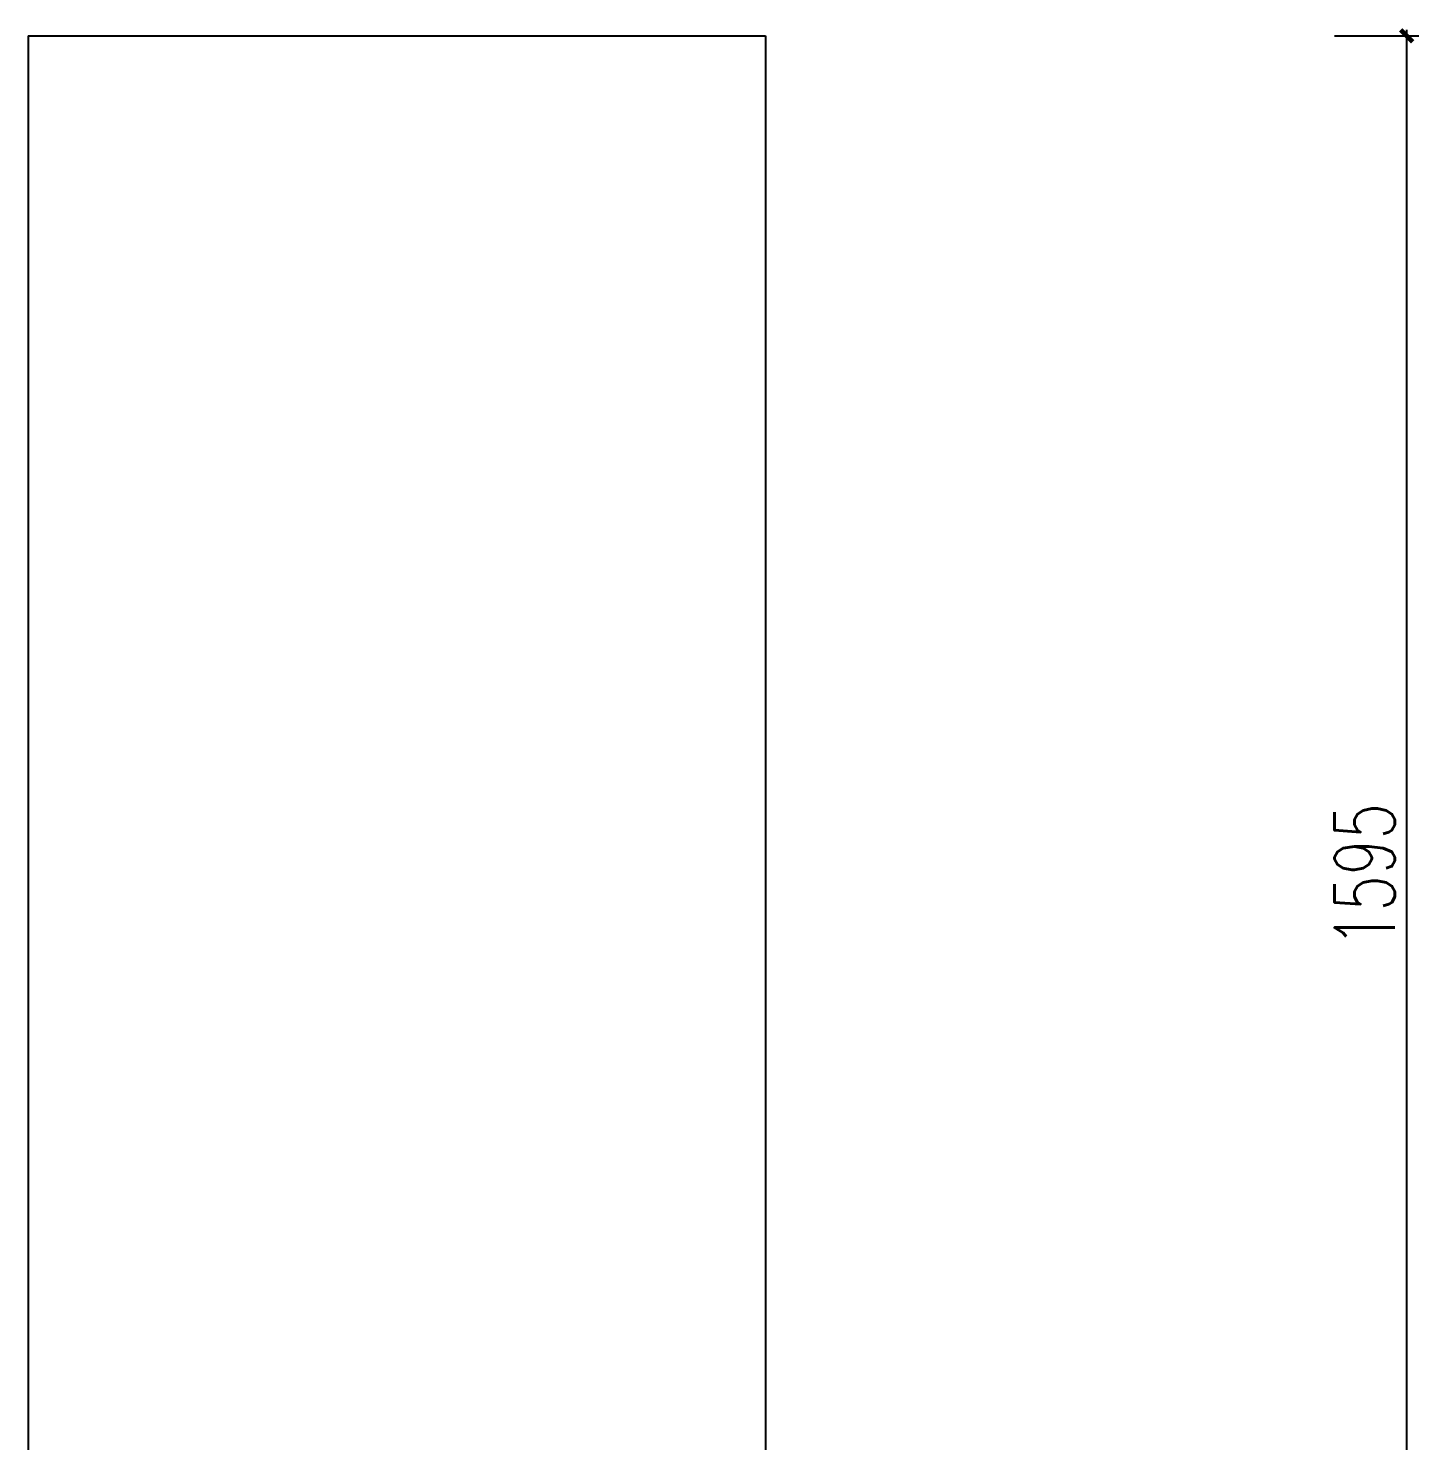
# Model space of a CAD drawing. Header units: millimetres. Extents: x 5625199 to 7433318, y -3316392 to -2552493.
# Drawn here: x 5997153 to 5998474, y -2697063 to -2695721 of the extents above; entities that cross this region are included whole.
import ezdxf

# ---------------------------------------------------------------- set-up
doc = ezdxf.new("R2010")
doc.units = ezdxf.units.MM
doc.header["$PDMODE"] = 35
doc.header["$PDSIZE"] = -10
doc.layers.add('155', color=155, linetype='Continuous')
doc.styles.add('标注-尺寸', font='simplex.shx', dxfattribs={"width": 0.7})
doc.dimstyles.new('MS55', dxfattribs={"dimscale": 0, "dimtxt": 5, "dimasz": 1, "dimexe": 1, "dimexo": 0.8, "dimgap": 1, "dimtad": 1, "dimdec": 0, "dimrnd": 5, "dimdsep": 46, "dimtxsty": '标注-尺寸', "dimblk": 'ARCHTICK', "dimcen": 0, "dimdle": 0.5, "dimclrd": 256, "dimclre": 256, "dimclrt": 50, "dimadec": 0, "dimazin": 0, "dimtfac": 1, "dimtdec": 0, "dimtix": 1, "dimtofl": 0, "dimtmove": 2, "dimatfit": 3, "dimldrblk": 'jt2', "dimfxl": 6, "dimfxlon": 1, "dimtvp": 1, "dimtolj": 1, "dimtzin": 0, "dimarcsym": 0})

# ---------------------------------------------------------------- blocks, each defined once
blk = doc.blocks.new('_ArchTick')
at = {"color": 0, "linetype": 'ByBlock', "const_width": 0.4}
blk.add_lwpolyline([(-0.5, -0.5), (0.5, 0.5)], dxfattribs=at)
blk = doc.blocks.new('*D1100')
at = {"layer": '155', "lineweight": -2, "ltscale": 500, "transparency": 16777216}
for p, q in [((5998462.2, -2697328.7), (5998462.2, -2695722.3)), ((5998393.7, -2695728), (5998473.7, -2695728)), ((5998393.7, -2697323), (5998473.7, -2697323))]:
    blk.add_line(p, q, dxfattribs=at)
at = {"layer": 'Defpoints', "color": 0, "transparency": 16777216}
for p in [(5997853.2, -2695728), (5998462.2, -2695728), (5997870.4, -2697323)]:
    blk.add_point(p, dxfattribs=at)
at = {"layer": '155', "linetype": 'ByBlock', "lineweight": -2, "transparency": 16777216, "xscale": 11.41805051671821, "yscale": 11.41805051671821, "zscale": 11.41805051671821}
for p, rotation in [((5998462.2, -2695728), 90), ((5998462.2, -2697323), 270)]:
    blk.add_blockref('_ArchTick', p, dxfattribs=dict(at, rotation=rotation))
at = {"layer": '155', "color": 50, "ltscale": 500, "transparency": 16777216, "insert": (5998422.3, -2696525.5), "char_height": 57.09, "attachment_point": 5, "rotation": 90, "style": '标注-尺寸'}
blk.add_mtext('\\A1;1595', dxfattribs=at)
blk = doc.blocks.new('jt2')
at = {"ltscale": 0.1}
blk.add_line((0, 0), (-1, 0), dxfattribs=at)
at = {"color": 6, "ltscale": 0.1}
blk.add_lwpolyline([(-1.22, 1.26), (-0.72, 1.5), (0.02, 0), (-0.72, -1.5), (-1.22, -1.26), (0, 0), (-1.22, 1.26)], dxfattribs=at)

msp = doc.modelspace()

# ---------------------------------------------------------------- linework, layer by layer
at = {"layer": '155', "color": 5, "ltscale": 500}
for p, q in [((5997153.16, -2695728.04), (5997153.16, -2697323.04)), ((5997153.16, -2695728.04), (5997853.16, -2695728.04)), ((5997853.16, -2695728.04), (5997853.16, -2697533.04))]:
    msp.add_line(p, q, dxfattribs=at)

# ---------------------------------------------------------------- dimensions: what is measured, and where the dimension line sits
at = {"layer": '155', "ltscale": 500}
dim = msp.add_linear_dim(base=(5998462.24, -2695728.04), p1=(5997870.38, -2697323.04), p2=(5997853.16, -2695728.04), angle=90, dimstyle='MS55', override={"dimscale": 11.418051}, dxfattribs=at)
dim.commit()
dim.dimension.update_dxf_attribs({"geometry": '*D1100', "text_midpoint": (5998422.28, -2696525.54)})

doc.saveas('drawing.dxf')
